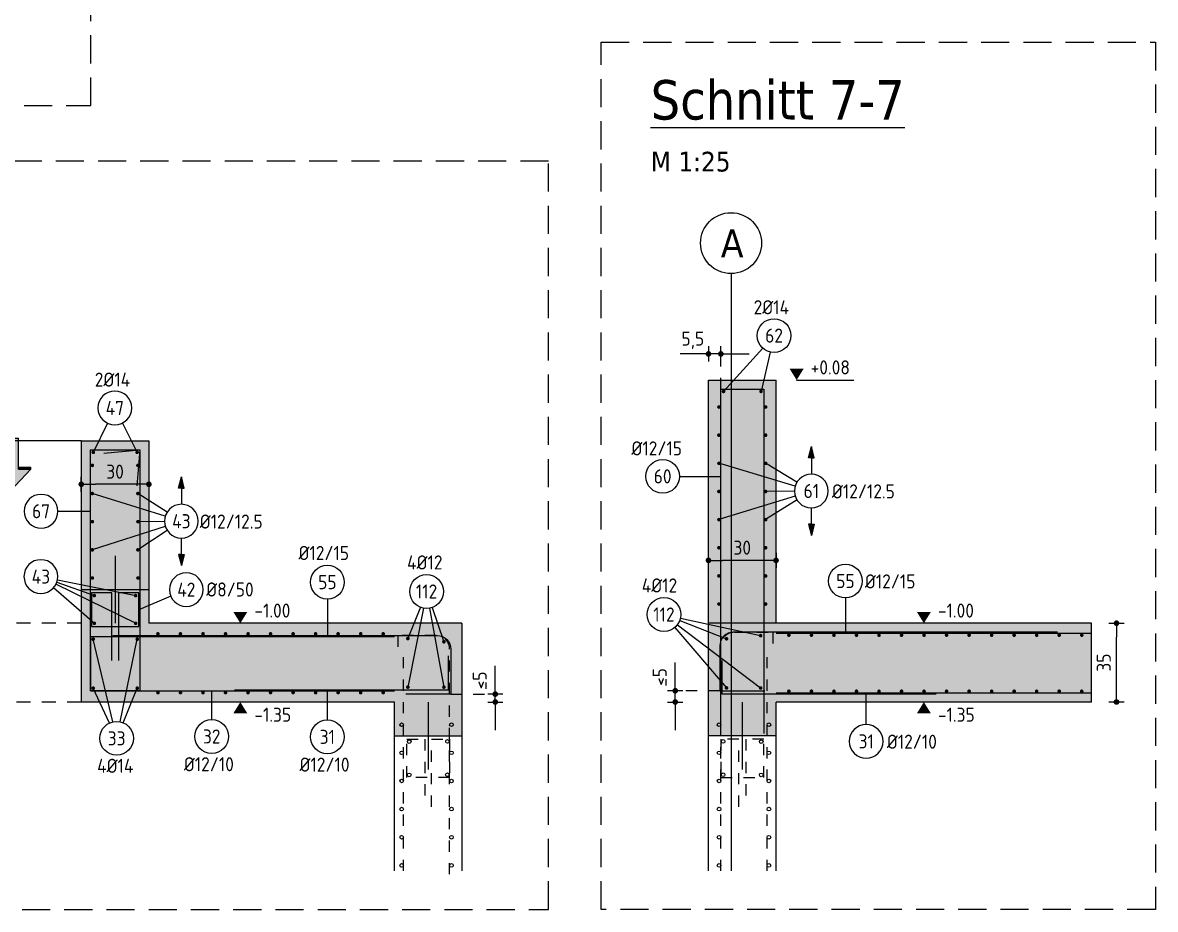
# Model space of a CAD drawing. Extents: x -14 to 117, y -15 to 42.
# Drawn here: x 56.62 to 66.68, y 12.68 to 20.56 of the extents above; entities that cross this region are included whole.
import ezdxf
from ezdxf.enums import TextEntityAlignment as Align

# ---------------------------------------------------------------- set-up
doc = ezdxf.new("R2010")
doc.units = 0
doc.header["$LTSCALE"] = 0.5
for name, pattern in [('AUSGEZOGEN', [1000.01, 1000, 0.01]), ('DASHED', [0.75, 0.5, -0.25]), ('DOT', [0.175, 0.05, -0.125]), ('HIDDEN', [0.375, 0.25, -0.125]), ('HIDDEN2', [0.187, 0.125, -0.062]), ('STRICHLINIE', [0.75, 0.5, -0.25])]:
    doc.linetypes.add(name, pattern=pattern)
for name, color, linetype in [('ACHSEN', 7, 'Continuous'), ('AFB', 7, 'Continuous'), ('AFU', 7, 'Continuous'), ('BETON', 7, 'Continuous'), ('DETAIL', 7, 'Continuous'), ('grau_hell', 7, 'Continuous'), ('grau_mittel', 7, 'Continuous'), ('HILFE', 7, 'Continuous'), ('index', 7, 'Continuous'), ('koten', 7, 'Continuous'), ('MASSE', 7, 'Continuous'), ('OBJEKT', 7, 'Continuous'), ('RND', 7, 'Continuous'), ('SFP_Achsen', 7, 'Continuous'), ('TEXT', 7, 'Continuous'), ('VERDECKT', 7, 'Continuous')]:
    doc.layers.add(name, color=color, linetype=linetype)
doc.layers.add('NOPLOT', color=7, linetype='Continuous', plot=False)
doc.styles.add('helv', font='tahoma.ttf')
doc.styles.add('txt', font='isocp.shx')
doc.linetypes.add('AFU_50M', pattern='A,0.45,["/",Standard,S=0.2,R=0,X=-0.01,Y=-0.1],0.07,["/",Standard,S=0.2,R=0,X=-0.01,Y=-0.1],0.45', length=0.97)
doc.dimstyles.new('DOT_I', dxfattribs={"dimscale": 0.5, "dimtxt": 0.25, "dimasz": 0.25, "dimexe": 0.1, "dimexo": 0.3, "dimgap": 0.1, "dimtad": 1, "dimdec": 3, "dimzin": 3, "dimtxsty": 'txt', "dimblk": 'DOT', "dimblk1": 'DOT', "dimblk2": 'DOT', "dimsah": 1, "dimcen": 0.1, "dimse1": 1, "dimse2": 1, "dimazin": 0, "dimtfac": 1, "dimtdec": 4, "dimtix": 1, "dimtmove": 2, "dimatfit": 3, "dimfxl": 0, "dimtvp": 1, "dimtolj": 1, "dimtzin": 0, "dimarcsym": 0})

# ---------------------------------------------------------------- blocks, each defined once
blk = doc.blocks.new('DOT')
at = {"layer": 'MASSE', "color": 7, "linetype": 'Continuous'}
for p, q in [((0, 0), (-1, 0)), ((0, 0.54), (0, -0.54))]:
    blk.add_line(p, q, dxfattribs=at)
at = {"layer": 'MASSE', "color": 7, "linetype": 'Continuous', "const_width": 0.2}
blk.add_lwpolyline([(-0.1, 0, 1), (0.1, 0, 1)], format="xyb", close=True, dxfattribs=at)
blk = doc.blocks.new('*D82')
at = {"layer": 'Defpoints', "color": 0, "linetype": 'AUSGEZOGEN', "transparency": 16777216}
for p in [(57.144, 16.458), (57.144, 16.458), (57.744, 16.458)]:
    blk.add_point(p, dxfattribs=at)
at = {"layer": 'MASSE', "color": 0, "linetype": 'AUSGEZOGEN', "lineweight": -2, "transparency": 16777216}
blk.add_line((57.619, 16.458), (57.269, 16.458), dxfattribs=at)
at = {"layer": 'MASSE', "color": 0, "linetype": 'AUSGEZOGEN', "lineweight": -2, "transparency": 16777216, "xscale": 0.125, "yscale": 0.125, "zscale": 0.125, "rotation": 180}
blk.add_blockref('DOT', (57.144, 16.458), dxfattribs=at)
at = {"layer": 'MASSE', "color": 0, "linetype": 'AUSGEZOGEN', "lineweight": -2, "transparency": 16777216, "xscale": 0.125, "yscale": 0.125, "zscale": 0.125}
blk.add_blockref('DOT', (57.744, 16.458), dxfattribs=at)
at = {"layer": 'MASSE', "color": 0, "linetype": 'AUSGEZOGEN', "transparency": 16777216, "insert": (57.444, 16.57), "char_height": 0.125, "attachment_point": 5, "style": 'txt'}
blk.add_mtext('\\A1;30', dxfattribs=at)
blk = doc.blocks.new('RND_HIN')
at = {"layer": 'RND', "color": 7, "linetype": 'Continuous'}
blk.add_circle((0, 0), 0.3, dxfattribs=at)
at = {"layer": 'RND', "color": 7, "linetype": 'Continuous', "style": 'txt'}
blk.add_attdef('POSI', text='', height=0.25, dxfattribs=at).set_placement((0, 0), align=Align.MIDDLE)
blk = doc.blocks.new('*D83')
at = {"layer": 'Defpoints', "color": 0, "linetype": 'AUSGEZOGEN', "transparency": 16777216}
for p in [(60.82, 14.594), (60.82, 14.594), (60.82, 14.524)]:
    blk.add_point(p, dxfattribs=at)
at = {"layer": 'MASSE', "color": 0, "linetype": 'AUSGEZOGEN', "lineweight": -2, "transparency": 16777216}
for p, q in [((60.82, 14.719), (60.82, 14.844)), ((60.82, 14.524), (60.82, 14.594)), ((60.82, 14.399), (60.82, 14.274))]:
    blk.add_line(p, q, dxfattribs=at)
at = {"layer": 'MASSE', "color": 0, "linetype": 'AUSGEZOGEN', "lineweight": -2, "transparency": 16777216, "xscale": 0.125, "yscale": 0.125, "zscale": 0.125}
for p, rotation in [((60.82, 14.594), 270), ((60.82, 14.524), 90)]:
    blk.add_blockref('DOT', p, dxfattribs=dict(at, rotation=rotation))
at = {"layer": 'MASSE', "color": 0, "linetype": 'AUSGEZOGEN', "transparency": 16777216, "insert": (60.682, 14.716), "char_height": 0.125, "attachment_point": 5, "rotation": 90, "style": 'txt'}
blk.add_mtext('\\A1;<5', dxfattribs=at)
blk = doc.blocks.new('Pfeillinie')
at = {"layer": 'TEXT', "linetype": 'Continuous'}
blk.add_hatch(color=7, dxfattribs=at).paths.add_polyline_path([(0, 0), (-0.8, 0.2), (-0.8, 0), (-0.8, -0.2)])
at = {"layer": 'TEXT', "color": 7, "linetype": 'Continuous'}
for p, q in [((-0.8, 0), (-0.8, 0.2)), ((-0.8, 0.2), (0, 0)), ((-0.8, 0), (-0.8, -0.2)), ((-0.8, -0.2), (0, 0))]:
    blk.add_line(p, q, dxfattribs=at)
blk = doc.blocks.new('okrd_u')
at = {"layer": 'koten', "color": 7, "linetype": 'Continuous'}
blk.add_solid([(-0.125, -0.202), (0.125, -0.202), (0, 0)], dxfattribs=at)
at = {"layer": 'koten', "style": 'txt'}
blk.add_attdef('OKRD', (0.25, -0.35), '', height=0.25, dxfattribs=at)
blk = doc.blocks.new('okrd_o')
at = {"layer": 'koten', "color": 7, "linetype": 'Continuous'}
blk.add_solid([(-0.125, 0.202), (0.125, 0.202), (0, 0)], dxfattribs=at)
at = {"layer": 'koten', "style": 'txt'}
blk.add_attdef('OKRD', (0.25, 0.1), '', height=0.25, dxfattribs=at)
blk = doc.blocks.new('*D100')
at = {"layer": 'Defpoints', "color": 0, "linetype": 'AUSGEZOGEN', "transparency": 16777216}
for p in [(66.336, 15.224), (66.336, 15.224), (66.336, 14.524)]:
    blk.add_point(p, dxfattribs=at)
at = {"layer": 'MASSE', "color": 0, "linetype": 'AUSGEZOGEN', "lineweight": -2, "transparency": 16777216}
blk.add_line((66.336, 14.649), (66.336, 15.099), dxfattribs=at)
at = {"layer": 'MASSE', "color": 0, "linetype": 'AUSGEZOGEN', "lineweight": -2, "transparency": 16777216, "xscale": 0.125, "yscale": 0.125, "zscale": 0.125}
for p, rotation in [((66.336, 15.224), 90), ((66.336, 14.524), 270)]:
    blk.add_blockref('DOT', p, dxfattribs=dict(at, rotation=rotation))
at = {"layer": 'MASSE', "color": 0, "linetype": 'AUSGEZOGEN', "transparency": 16777216, "insert": (66.223, 14.874), "char_height": 0.125, "attachment_point": 5, "rotation": 90, "style": 'txt'}
blk.add_mtext('\\A1;35', dxfattribs=at)
blk = doc.blocks.new('*D99')
at = {"layer": 'Defpoints', "color": 0, "linetype": 'AUSGEZOGEN', "transparency": 16777216}
for p in [(62.418, 14.624), (62.418, 14.624), (62.418, 14.524)]:
    blk.add_point(p, dxfattribs=at)
at = {"layer": 'MASSE', "color": 0, "linetype": 'AUSGEZOGEN', "lineweight": -2, "transparency": 16777216}
for p, q in [((62.418, 14.749), (62.418, 14.874)), ((62.418, 14.524), (62.418, 14.624)), ((62.418, 14.399), (62.418, 14.274))]:
    blk.add_line(p, q, dxfattribs=at)
at = {"layer": 'MASSE', "color": 0, "linetype": 'AUSGEZOGEN', "lineweight": -2, "transparency": 16777216, "xscale": 0.125, "yscale": 0.125, "zscale": 0.125}
for p, rotation in [((62.418, 14.624), 270), ((62.418, 14.524), 90)]:
    blk.add_blockref('DOT', p, dxfattribs=dict(at, rotation=rotation))
at = {"layer": 'MASSE', "color": 0, "linetype": 'AUSGEZOGEN', "transparency": 16777216, "insert": (62.28, 14.746), "char_height": 0.125, "attachment_point": 5, "rotation": 90, "style": 'txt'}
blk.add_mtext('\\A1;<5', dxfattribs=at)
blk = doc.blocks.new('*D101')
at = {"layer": 'Defpoints', "color": 0, "linetype": 'AUSGEZOGEN', "transparency": 16777216}
for p in [(62.713, 15.782), (62.713, 15.782), (63.313, 15.782)]:
    blk.add_point(p, dxfattribs=at)
at = {"layer": 'MASSE', "color": 0, "linetype": 'AUSGEZOGEN', "lineweight": -2, "transparency": 16777216}
blk.add_line((63.188, 15.782), (62.838, 15.782), dxfattribs=at)
at = {"layer": 'MASSE', "color": 0, "linetype": 'AUSGEZOGEN', "lineweight": -2, "transparency": 16777216, "xscale": 0.125, "yscale": 0.125, "zscale": 0.125, "rotation": 180}
blk.add_blockref('DOT', (62.713, 15.782), dxfattribs=at)
at = {"layer": 'MASSE', "color": 0, "linetype": 'AUSGEZOGEN', "lineweight": -2, "transparency": 16777216, "xscale": 0.125, "yscale": 0.125, "zscale": 0.125}
blk.add_blockref('DOT', (63.313, 15.782), dxfattribs=at)
at = {"layer": 'MASSE', "color": 0, "linetype": 'AUSGEZOGEN', "transparency": 16777216, "insert": (63.013, 15.895), "char_height": 0.125, "attachment_point": 5, "style": 'txt'}
blk.add_mtext('\\A1;30', dxfattribs=at)
blk = doc.blocks.new('*D102')
at = {"layer": 'Defpoints', "color": 0, "linetype": 'AUSGEZOGEN', "transparency": 16777216}
for p in [(62.713, 17.616), (62.713, 17.616), (62.823, 17.616)]:
    blk.add_point(p, dxfattribs=at)
at = {"layer": 'MASSE', "color": 0, "linetype": 'AUSGEZOGEN', "lineweight": -2, "transparency": 16777216}
for p, q in [((62.588, 17.616), (62.463, 17.616)), ((62.823, 17.616), (62.713, 17.616)), ((62.948, 17.616), (63.073, 17.616))]:
    blk.add_line(p, q, dxfattribs=at)
at = {"layer": 'MASSE', "color": 0, "linetype": 'AUSGEZOGEN', "lineweight": -2, "transparency": 16777216, "xscale": 0.125, "yscale": 0.125, "zscale": 0.125}
blk.add_blockref('DOT', (62.713, 17.616), dxfattribs=at)
at = {"layer": 'MASSE', "color": 0, "linetype": 'AUSGEZOGEN', "lineweight": -2, "transparency": 16777216, "xscale": 0.125, "yscale": 0.125, "zscale": 0.125, "rotation": 180}
blk.add_blockref('DOT', (62.823, 17.616), dxfattribs=at)
at = {"layer": 'MASSE', "color": 0, "linetype": 'AUSGEZOGEN', "transparency": 16777216, "insert": (62.574, 17.737), "char_height": 0.125, "attachment_point": 5, "style": 'txt'}
blk.add_mtext('\\A1;5,5', dxfattribs=at)
blk = doc.blocks.new('hin_ind5')
at = {"layer": 'grau_hell', "linetype": 'AUSGEZOGEN'}
h = blk.add_hatch(color=9, dxfattribs=at)
h.dxf.hatch_style = 2
h.paths.add_polyline_path([(0, 0), (0.619, -0.577), (0.619, -0.3), (1.306, -0.3), (1.306, 0.3), (0.619, 0.3), (0.619, 0.577)])
h.paths.add_polyline_path([(0.34, -0.274), (1.311, -0.274), (1.311, 0.274), (0.34, 0.274)], flags=9)
at = {"layer": 'OBJEKT', "linetype": 'AUSGEZOGEN'}
for points in [[(0.619, 0.3), (0.66, 0.3), (0.66, 0.577), (0.619, 0.577)], [(0.619, -0.577), (0.66, -0.577), (0.66, -0.3), (0.619, -0.3)]]:
    blk.add_hatch(color=1, dxfattribs=at).paths.add_polyline_path(points)
at = {"layer": 'OBJEKT', "color": 1, "linetype": 'AUSGEZOGEN'}
for p, q in [((0, 0), (0.619, 0.577)), ((0.619, 0.577), (0.619, 0.3)), ((0.619, 0.577), (0.66, 0.577)), ((0.66, 0.577), (0.66, 0.3)), ((0.619, 0.3), (1.306, 0.3)), ((1.306, 0.3), (1.306, -0.3)), ((0, 0), (0.619, -0.577)), ((0.619, -0.3), (0.619, -0.577)), ((0.619, -0.3), (1.306, -0.3)), ((0.66, -0.3), (0.66, -0.577))]:
    blk.add_line(p, q, dxfattribs=at)
at = {"layer": 'OBJEKT', "color": 7, "linetype": 'AUSGEZOGEN'}
blk.add_line((0.619, -0.577), (0.66, -0.577), dxfattribs=at)
at = {"layer": 'index', "color": 1, "linetype": 'Continuous', "style": 'helv'}
blk.add_attdef('INDEX', text='', height=0.35, rotation=360, dxfattribs=at).set_placement((1.259, 0), align=Align.MIDDLE_RIGHT)

msp = doc.modelspace()

# ---------------------------------------------------------------- hatches: boundary and pattern name
at = {"layer": 'grau_mittel'}
for points in [[(63.3132, 17.3836), (62.7132, 17.3836), (62.7132, 15.2236), (63.3132, 15.2236)], [(66.1132, 14.5236), (66.1132, 15.2236), (62.7132, 15.2236), (62.7132, 14.2236), (63.3132, 14.2236), (63.3132, 14.5236)]]:
    msp.add_hatch(color=61, dxfattribs=at).paths.add_polyline_path(points)
h = msp.add_hatch(color=61, dxfattribs=at)
h.paths.add_polyline_path([(57.7443, 15.2236), (57.7443, 15.5236), (57.1443, 15.5236), (57.1443, 14.5236), (59.9243, 14.5236), (59.9243, 14.2236), (60.5243, 14.2236), (60.5243, 15.2236)])
h.paths.add_polyline_path([(57.1443, 15.5236), (57.7443, 15.5236), (57.7443, 16.8436), (57.1443, 16.8436)])
h.paths.add_polyline_path([(54.3743, 15.5236), (53.7743, 15.5236), (53.7743, 15.2236), (51.3743, 15.2236), (51.3743, 14.5236), (53.7743, 14.5236), (54.3743, 14.5236)])
h.paths.add_polyline_path([(54.3743, 16.8436), (53.7743, 16.8436), (53.7743, 15.5236), (54.3743, 15.5236)])

# ---------------------------------------------------------------- linework, layer by layer
at = {"layer": 'ACHSEN', "color": 140, "linetype": 'AUSGEZOGEN'}
msp.add_line((62.9132, 18.3293), (62.9132, 13.0236), dxfattribs=at)
at = {"layer": 'AFB', "color": 1, "linetype": 'AUSGEZOGEN'}
for p, q in [((57.4443, 15.8236), (57.4443, 15.2236)), ((60.2243, 14.5236), (60.2243, 13.9236)), ((63.0132, 14.5236), (63.0132, 13.9236))]:
    msp.add_line(p, q, dxfattribs=at)
at = {"layer": 'AFU', "color": 8, "linetype": 'AFU_50M'}
for p, q in [((57.1443, 15.5236), (57.7443, 15.5236)), ((63.3132, 15.2236), (62.7132, 15.2236)), ((59.9243, 14.2236), (60.5243, 14.2236)), ((63.3132, 14.2236), (62.7132, 14.2236))]:
    msp.add_line(p, q, dxfattribs=at)
at = {"layer": 'BETON', "color": 6, "linetype": 'AUSGEZOGEN'}
for p, q in [((62.7132, 13.0236), (62.7132, 17.3836)), ((62.7132, 17.3836), (63.3132, 17.3836)), ((63.3132, 15.2236), (63.3132, 17.3836)), ((57.1443, 16.8436), (57.7443, 16.8436)), ((57.1443, 16.8436), (57.1443, 14.5236)), ((57.7443, 16.8436), (57.7443, 15.2236)), ((60.5243, 15.2236), (57.7443, 15.2236)), ((60.5243, 15.2236), (60.5243, 13.0236)), ((66.1132, 15.2236), (63.3132, 15.2236)), ((59.9243, 14.5236), (57.1443, 14.5236)), ((59.9243, 13.0236), (59.9243, 14.5236)), ((63.3132, 13.0236), (63.3132, 14.5236)), ((66.1132, 14.5236), (63.3132, 14.5236))]:
    msp.add_line(p, q, dxfattribs=at)
at = {"layer": 'DETAIL', "color": 102, "linetype": 'STRICHLINIE'}
for points in [[(51.3859, 28.4339), (51.3859, 19.8216), (57.2279, 19.8216), (57.2279, 28.4339)], [(66.6809, 20.3834), (66.6809, 12.6824), (61.7589, 12.6824), (61.7589, 20.3834)], [(50.6179, 19.3269), (50.6179, 12.6824), (61.2924, 12.6824), (61.2924, 19.3269)]]:
    msp.add_lwpolyline(points, close=True, dxfattribs=at)
at = {"layer": 'HILFE', "color": 102, "linetype": 'DOT'}
for p, q in [((62.8232, 17.3036), (62.8232, 17.6155)), ((60.4243, 14.5936), (60.8198, 14.5936)), ((62.8132, 14.6236), (62.4177, 14.6236))]:
    msp.add_line(p, q, dxfattribs=at)
at = {"layer": 'HILFE', "color": 102, "linetype": 'AUSGEZOGEN'}
msp.add_line((63.4958, 17.3836), (64.0037, 17.3836), dxfattribs=at)
at = {"layer": 'MASSE', "color": 7, "linetype": 'AUSGEZOGEN'}
for p, q in [((60.7391, 14.6419), (60.7391, 14.697)), ((62.337, 14.6719), (62.337, 14.727))]:
    msp.add_line(p, q, dxfattribs=at)
at = {"layer": 'NOPLOT', "color": 191, "linetype": 'AUSGEZOGEN'}
msp.add_line((66.1132, 14.5236), (66.1132, 15.2236), dxfattribs=at)
at = {"layer": 'OBJEKT', "color": 7, "linetype": 'AUSGEZOGEN'}
msp.add_line((57.1443, 16.8436), (54.3743, 16.8436), dxfattribs=at)
at = {"layer": 'RND', "color": 102, "linetype": 'AUSGEZOGEN'}
for p, q in [((63.1948, 17.6672), (62.8468, 17.2828)), ((63.2613, 17.6324), (63.1795, 17.2828)), ((57.3762, 17.0011), (57.2501, 16.7416)), ((57.509, 17.002), (57.6397, 16.7416)), ((63.4826, 16.4411), (62.8057, 16.644)), ((63.498, 16.4758), (63.2205, 16.644)), ((62.4559, 16.5284), (62.8232, 16.5284)), ((63.4763, 16.3965), (63.2205, 16.394)), ((57.8893, 16.1744), (57.2419, 16.3758)), ((57.906, 16.2105), (57.6467, 16.3758)), ((63.483, 16.3537), (62.8057, 16.144)), ((63.4992, 16.3184), (63.2205, 16.144)), ((56.9371, 16.2186), (57.2243, 16.2186)), ((57.8825, 16.1283), (57.6467, 16.1258)), ((57.8897, 16.084), (57.2419, 15.8758)), ((57.9072, 16.0474), (57.6467, 15.8758)), ((56.9322, 15.6089), (57.6291, 15.4694)), ((56.8982, 15.5398), (57.2618, 15.2229)), ((56.9197, 15.5721), (57.6291, 15.2229)), ((56.9265, 15.5882), (57.2618, 15.4694)), ((57.9384, 15.4637), (57.6543, 15.3436)), ((59.3292, 15.4388), (59.3292, 15.1136)), ((63.929, 15.4484), (63.929, 15.1436)), ((60.1545, 15.3664), (60.0435, 15.0875)), ((60.1811, 15.3585), (60.0435, 14.656)), ((60.2367, 15.3581), (60.3641, 14.656)), ((60.2589, 15.3639), (60.3641, 15.0592)), ((62.4149, 15.187), (62.8734, 14.6488)), ((62.4371, 15.2104), (63.1761, 14.6488)), ((62.4575, 15.2469), (62.8734, 15.0856)), ((62.4642, 15.2692), (63.1761, 15.1139)), ((57.4235, 14.3476), (57.2499, 15.0819)), ((57.4885, 14.3484), (57.6412, 15.0819)), ((57.3945, 14.3375), (57.2499, 14.6469)), ((57.515, 14.3403), (57.6412, 14.6469)), ((58.3019, 14.3679), (58.3019, 14.6236)), ((59.3289, 14.3645), (59.3289, 14.6336)), ((64.1134, 14.3245), (64.1134, 14.5936))]:
    msp.add_line(p, q, dxfattribs=at)
at = {"layer": 'RND', "color": 1, "linetype": 'AUSGEZOGEN'}
for points in [[(62.8232, 14.2436), (62.8232, 17.3036), (63.2032, 17.3036), (63.2032, 14.2436)], [(57.3456, 16.7357), (57.6643, 16.7636), (57.6643, 14.6236), (57.2243, 14.6236), (57.2243, 16.7636), (57.6643, 16.7636), (57.6364, 16.4449)], [(59.9243, 15.1036), (57.2243, 15.1036), (57.2243, 14.6236), (59.9243, 14.6236)], [(66.1132, 15.1336), (63.3132, 15.1336)], [(58.5037, 14.6336), (60.4037, 14.6336), (60.4037, 14.9336)], [(64.7338, 14.5936), (62.8338, 14.5936), (62.8338, 14.8936)], [(66.1132, 14.6036), (63.3132, 14.6036)]]:
    msp.add_lwpolyline(points, dxfattribs=at)
at = {"layer": 'RND', "color": 7, "linetype": 'AUSGEZOGEN', "const_width": 0.016}
for points in [[(62.8388, 17.2828, 1), (62.8548, 17.2828, 1)], [(63.1875, 17.2828, -1), (63.1715, 17.2828, -1)], [(62.7978, 17.144, 1), (62.8138, 17.144, 1)], [(63.2286, 17.144, -1), (63.2126, 17.144, -1)], [(62.7978, 16.894, 1), (62.8138, 16.894, 1)], [(63.2286, 16.894, -1), (63.2126, 16.894, -1)], [(57.2421, 16.7416, 1), (57.2581, 16.7416, 1)], [(57.6477, 16.7416, -1), (57.6317, 16.7416, -1)], [(57.2339, 16.6258, 1), (57.2499, 16.6258, 1)], [(57.6547, 16.6258, -1), (57.6387, 16.6258, -1)], [(62.7978, 16.644, 1), (62.8138, 16.644, 1)], [(63.2286, 16.644, -1), (63.2126, 16.644, -1)], [(62.7978, 16.394, 1), (62.8138, 16.394, 1)], [(63.2286, 16.394, -1), (63.2126, 16.394, -1)], [(57.2339, 16.3758, 1), (57.2499, 16.3758, 1)], [(57.6547, 16.3758, -1), (57.6387, 16.3758, -1)], [(57.2339, 16.1258, 1), (57.2499, 16.1258, 1)], [(57.6547, 16.1258, -1), (57.6387, 16.1258, -1)], [(62.7978, 16.144, 1), (62.8138, 16.144, 1)], [(63.2286, 16.144, -1), (63.2126, 16.144, -1)], [(57.2339, 15.8758, 1), (57.2499, 15.8758, 1)], [(57.6547, 15.8758, -1), (57.6387, 15.8758, -1)], [(62.7978, 15.894, 1), (62.8138, 15.894, 1)], [(63.2286, 15.894, -1), (63.2126, 15.894, -1)], [(57.2339, 15.6258, 1), (57.2499, 15.6258, 1)], [(57.6547, 15.6258, -1), (57.6387, 15.6258, -1)], [(62.7978, 15.644, 1), (62.8138, 15.644, 1)], [(63.2286, 15.644, -1), (63.2126, 15.644, -1)], [(57.2515, 15.4694, 1), (57.2675, 15.4694, 1)], [(57.6349, 15.4694, -1), (57.6189, 15.4694, -1)], [(62.7978, 15.394, 1), (62.8138, 15.394, 1)], [(63.2286, 15.394, -1), (63.2126, 15.394, -1)], [(57.2515, 15.2229, 1), (57.2675, 15.2229, 1)], [(57.6349, 15.2229, -1), (57.6189, 15.2229, -1)], [(57.2419, 15.0819, -1), (57.2579, 15.0819, -1)], [(57.6332, 15.0819, -1), (57.6492, 15.0819, -1)], [(57.8167, 15.1296, -1), (57.8327, 15.1296, -1)], [(58.0167, 15.1296, -1), (58.0327, 15.1296, -1)], [(58.2167, 15.1296, -1), (58.2327, 15.1296, -1)], [(58.4167, 15.1296, -1), (58.4327, 15.1296, -1)], [(58.6167, 15.1296, -1), (58.6327, 15.1296, -1)], [(58.8167, 15.1296, -1), (58.8327, 15.1296, -1)], [(59.0167, 15.1296, -1), (59.0327, 15.1296, -1)], [(59.2167, 15.1296, -1), (59.2327, 15.1296, -1)], [(59.4167, 15.1296, -1), (59.4327, 15.1296, -1)], [(59.6167, 15.1296, -1), (59.6327, 15.1296, -1)], [(59.8167, 15.1296, -1), (59.8327, 15.1296, -1)], [(60.0355, 15.0875, -1), (60.0515, 15.0875, -1)], [(62.8814, 15.0856, 1), (62.8654, 15.0856, 1)], [(63.1841, 15.1139, 1), (63.1681, 15.1139, 1)], [(63.4352, 15.1176, -1), (63.4192, 15.1176, -1)], [(63.6352, 15.1176, 1), (63.6192, 15.1176, 1)], [(63.8352, 15.1176, 1), (63.8192, 15.1176, 1)], [(64.0352, 15.1176, 1), (64.0192, 15.1176, 1)], [(64.2352, 15.1176, 1), (64.2192, 15.1176, 1)], [(64.4352, 15.1176, 1), (64.4192, 15.1176, 1)], [(64.6352, 15.1176, 1), (64.6192, 15.1176, 1)], [(64.8352, 15.1176, 1), (64.8192, 15.1176, 1)], [(65.0352, 15.1176, 1), (65.0192, 15.1176, 1)], [(65.2352, 15.1176, 1), (65.2192, 15.1176, 1)], [(65.4352, 15.1176, 1), (65.4192, 15.1176, 1)], [(65.6352, 15.1176, 1), (65.6192, 15.1176, 1)], [(65.8352, 15.1176, 1), (65.8192, 15.1176, 1)], [(66.0352, 15.1176, 1), (66.0192, 15.1176, 1)], [(60.3561, 15.0592, -1), (60.3721, 15.0592, -1)], [(57.2419, 14.6469, -1), (57.2579, 14.6469, -1)], [(57.6332, 14.6469, -1), (57.6492, 14.6469, -1)], [(57.8167, 14.6076, 1), (57.8327, 14.6076, 1)], [(58.0167, 14.6076, -1), (58.0327, 14.6076, -1)], [(58.2167, 14.6076, -1), (58.2327, 14.6076, -1)], [(58.4167, 14.6076, -1), (58.4327, 14.6076, -1)], [(58.6167, 14.6076, -1), (58.6327, 14.6076, -1)], [(58.8167, 14.6076, -1), (58.8327, 14.6076, -1)], [(59.0167, 14.6076, -1), (59.0327, 14.6076, -1)], [(59.2167, 14.6076, -1), (59.2327, 14.6076, -1)], [(59.4167, 14.6076, -1), (59.4327, 14.6076, -1)], [(59.6167, 14.6076, -1), (59.6327, 14.6076, -1)], [(59.8167, 14.6076, -1), (59.8327, 14.6076, -1)], [(60.0355, 14.656, -1), (60.0515, 14.656, -1)], [(60.3561, 14.656, -1), (60.3721, 14.656, -1)], [(62.8814, 14.6488, 1), (62.8654, 14.6488, 1)], [(63.1841, 14.6488, 1), (63.1681, 14.6488, 1)], [(63.4352, 14.6196, 1), (63.4192, 14.6196, 1)], [(63.6352, 14.6196, 1), (63.6192, 14.6196, 1)], [(63.8352, 14.6196, 1), (63.8192, 14.6196, 1)], [(64.0352, 14.6196, 1), (64.0192, 14.6196, 1)], [(64.2352, 14.6196, 1), (64.2192, 14.6196, 1)], [(64.4352, 14.6196, 1), (64.4192, 14.6196, 1)], [(64.6352, 14.6196, 1), (64.6192, 14.6196, 1)], [(64.8352, 14.6196, 1), (64.8192, 14.6196, 1)], [(65.0352, 14.6196, 1), (65.0192, 14.6196, 1)], [(65.2352, 14.6196, 1), (65.2192, 14.6196, 1)], [(65.4352, 14.6196, 1), (65.4192, 14.6196, 1)], [(65.6352, 14.6196, 1), (65.6192, 14.6196, 1)], [(65.8352, 14.6196, 1), (65.8192, 14.6196, 1)], [(66.0352, 14.6196, 1), (66.0192, 14.6196, 1)]]:
    msp.add_lwpolyline(points, format="xyb", close=True, dxfattribs=at)
at = {"layer": 'RND', "color": 102, "linetype": 'AUSGEZOGEN'}
for points in [[(63.6263, 16.7923), (63.6263, 16.548)], [(58.0325, 16.5241), (58.0325, 16.2799)], [(63.6263, 16.0038), (63.6263, 16.248)], [(58.0325, 15.7356), (58.0325, 15.9799)]]:
    msp.add_lwpolyline(points, dxfattribs=at)
at = {"layer": 'RND', "color": 7, "linetype": 'AUSGEZOGEN'}
msp.add_lwpolyline([(57.4143, 14.8936), (57.4143, 15.4936), (57.2343, 15.4936), (57.2343, 15.1936), (57.6543, 15.1936), (57.6543, 15.4936), (57.4743, 15.4936), (57.4743, 14.8936)], dxfattribs=at)
at = {"layer": 'RND', "color": 1, "linetype": 'AUSGEZOGEN'}
for points in [[(57.4243, 15.1136), (60.3043, 15.1136, -0.4142136), (60.4243, 14.9936), (60.4243, 14.5936), (60.0243, 14.5936)], [(65.8132, 15.1436), (62.9332, 15.1436, 0.4142136), (62.8132, 15.0236), (62.8132, 14.6236), (63.2132, 14.6236)]]:
    msp.add_lwpolyline(points, format="xyb", dxfattribs=at)
at = {"layer": 'RND', "color": 1, "linetype": 'HIDDEN2'}
for points in [[(60.4143, 12.9936), (60.4143, 14.9936, 0.4142136), (60.2943, 15.1136), (59.9543, 15.1136), (59.9543, 14.9136)], [(62.8232, 13.0236), (62.8232, 15.0236, -0.4142136), (62.9432, 15.1436), (63.2832, 15.1436), (63.2832, 14.9436)]]:
    msp.add_lwpolyline(points, format="xyb", dxfattribs=at)
for points in [[(60.0043, 13.0236), (60.0043, 15.0136)], [(63.2332, 13.0236), (63.2332, 15.0136)], [(60.2543, 13.5934), (60.2543, 14.1934), (60.4143, 14.1934), (60.4143, 13.8534), (60.0343, 13.8534), (60.0343, 14.1934), (60.1943, 14.1934), (60.1943, 13.5934)], [(62.9832, 13.5934), (62.9832, 14.1934), (62.8232, 14.1934), (62.8232, 13.8534), (63.2032, 13.8534), (63.2032, 14.1934), (63.0432, 14.1934), (63.0432, 13.5934)]]:
    msp.add_lwpolyline(points, dxfattribs=at)
at = {"layer": 'RND', "color": 7, "linetype": 'AUSGEZOGEN'}
for centre in [(59.9883, 14.3227), (60.4303, 14.3227), (62.8072, 14.3227), (63.2492, 14.3227), (60.0562, 14.1722), (60.3942, 14.1736), (62.8433, 14.1736), (63.1813, 14.1722), (59.9883, 14.0727), (60.4303, 14.0727), (62.8072, 14.0727), (63.2492, 14.0727), (60.0562, 13.8767), (60.3942, 13.8781), (62.8433, 13.8781), (63.1813, 13.8767), (59.9883, 13.8227), (60.4303, 13.8227), (62.8072, 13.8227), (63.2492, 13.8227), (59.9883, 13.5727), (60.4303, 13.5727), (62.8072, 13.5727), (63.2492, 13.5727), (59.9883, 13.3227), (60.4303, 13.3227), (62.8072, 13.3227), (63.2492, 13.3227), (59.9883, 13.0727), (60.4303, 13.0727), (62.8072, 13.0727), (63.2492, 13.0727)]:
    msp.add_circle(centre, 0.016, dxfattribs=at)
at = {"layer": 'SFP_Achsen', "color": 7, "linetype": 'AUSGEZOGEN'}
msp.add_circle((62.9132, 18.5998), 0.2705, dxfattribs=at)
at = {"layer": 'VERDECKT', "color": 7, "linetype": 'HIDDEN'}
for p, q in [((57.1443, 15.2236), (54.3743, 15.2236)), ((57.1443, 14.5236), (54.3743, 14.5236))]:
    msp.add_line(p, q, dxfattribs=at)

# ---------------------------------------------------------------- block references
at = {"layer": 'index', "color": 7, "linetype": 'AUSGEZOGEN', "xscale": 0.4, "yscale": 0.4, "zscale": 0.4, "rotation": 90}
msp.add_blockref('hin_ind5', (56.4652, 16.3453), dxfattribs=at).add_auto_attribs({'INDEX': '01'})
at = {"layer": 'koten', "color": 7, "linetype": 'DASHED', "xscale": 0.5, "yscale": 0.5, "zscale": 0.5}
for p, values in [((63.4958, 17.3836), {'OKRD': '+0.08'}), ((58.5562, 15.2236), {'OKRD': '-1.00'}), ((64.6256, 15.2236), {'OKRD': '-1.00'})]:
    msp.add_blockref('okrd_o', p, dxfattribs=at).add_auto_attribs(values)
at = {"layer": 'koten', "color": 7, "linetype": 'AUSGEZOGEN', "xscale": 0.5, "yscale": 0.5, "zscale": 0.5}
for p in [(58.5562, 14.5236), (64.6256, 14.5236)]:
    msp.add_blockref('okrd_u', p, dxfattribs=at).add_auto_attribs({'OKRD': '-1.35'})
at = {"layer": 'RND', "color": 7, "linetype": 'AUSGEZOGEN', "xscale": 0.5, "yscale": 0.5, "zscale": 0.5}
for p, values in [((63.2955, 17.7784), {'POSI': '62'}), ((62.3059, 16.5284), {'POSI': '60'}), ((59.3292, 15.5888), {'POSI': '55'}), ((63.929, 15.5984), {'POSI': '55'}), ((60.2099, 15.5057), {'POSI': '112'}), ((62.3176, 15.3012), {'POSI': '112'}), ((57.458, 14.2016), {'POSI': '33'}), ((58.3019, 14.2179), {'POSI': '32'}), ((59.3289, 14.2145), {'POSI': '31'})]:
    msp.add_blockref('RND_HIN', p, dxfattribs=at).add_auto_attribs(values)
at = {"layer": 'RND', "color": 7, "linetype": 'AUSGEZOGEN'}
ref = msp.add_blockref('RND_HIN', (57.4417, 17.136), dxfattribs=dict(at, xscale=-0.5, yscale=0.5, zscale=0.5))
ref.add_attrib('POSI', '47', dxfattribs={"color": 7, "linetype": 'Continuous', "height": 0.125, "style": 'txt'}).set_placement((57.4417, 17.136), align=Align.MIDDLE)
at = {"layer": 'RND', "color": 102, "linetype": 'AUSGEZOGEN', "yscale": 0.125, "zscale": 0.125}
for p, xscale, rotation in [((63.6263, 16.7923), 0.125, 90.00000000000001), ((58.0325, 16.5241), 0.125, 90.00000000000001), ((63.6263, 16.0038), -0.125, 90), ((58.0325, 15.7356), -0.125, 90)]:
    msp.add_blockref('Pfeillinie', p, dxfattribs=dict(at, xscale=xscale, rotation=rotation))
at = {"layer": 'RND', "color": 7, "linetype": 'AUSGEZOGEN'}
ref = msp.add_blockref('RND_HIN', (63.6263, 16.398), dxfattribs=dict(at, xscale=-0.5, yscale=0.5, zscale=0.5))
ref.add_attrib('POSI', '61', dxfattribs={"color": 7, "linetype": 'Continuous', "height": 0.125, "style": 'txt'}).set_placement((63.6263, 16.398), align=Align.MIDDLE)
ref = msp.add_blockref('RND_HIN', (56.7871, 16.2186), dxfattribs=dict(at, xscale=-0.5, yscale=0.5, zscale=0.5))
ref.add_attrib('POSI', '67', dxfattribs={"color": 7, "linetype": 'Continuous', "height": 0.125, "style": 'txt'}).set_placement((56.7871, 16.2186), align=Align.MIDDLE)
ref = msp.add_blockref('RND_HIN', (58.0325, 16.1299), dxfattribs=dict(at, xscale=-0.5, yscale=0.5, zscale=0.5))
ref.add_attrib('POSI', '43', dxfattribs={"color": 7, "linetype": 'Continuous', "height": 0.125, "style": 'txt'}).set_placement((58.0325, 16.1299), align=Align.MIDDLE)
ref = msp.add_blockref('RND_HIN', (56.7852, 15.6383), dxfattribs=dict(at, xscale=-0.5, yscale=0.5, zscale=0.5))
ref.add_attrib('POSI', '43', dxfattribs={"color": 7, "linetype": 'Continuous', "height": 0.125, "style": 'txt'}).set_placement((56.7852, 15.6383), align=Align.MIDDLE)
ref = msp.add_blockref('RND_HIN', (58.0766, 15.5222), dxfattribs=dict(at, xscale=-0.5, yscale=0.5, zscale=0.5))
ref.add_attrib('POSI', '42', dxfattribs={"color": 7, "linetype": 'Continuous', "height": 0.125, "style": 'txt'}).set_placement((58.0766, 15.5222), align=Align.MIDDLE)
ref = msp.add_blockref('RND_HIN', (64.1134, 14.1745), dxfattribs=dict(at, xscale=-0.5, yscale=0.5, zscale=0.5))
ref.add_attrib('POSI', '31', dxfattribs={"color": 7, "linetype": 'Continuous', "height": 0.125, "style": 'txt'}).set_placement((64.1134, 14.1745), align=Align.MIDDLE)

# ---------------------------------------------------------------- texts
at = {"layer": 'SFP_Achsen', "color": 6, "linetype": 'AUSGEZOGEN', "style": 'helv'}
msp.add_text('A', height=0.25, dxfattribs=at).set_placement((62.8225, 18.4736))
at = {"layer": 'TEXT', "color": 5, "linetype": 'AUSGEZOGEN', "style": 'helv'}
msp.add_text('%%USchnitt 7-7', height=0.35, dxfattribs=at).set_placement((62.1995, 19.6979))
at = {"layer": 'TEXT', "color": 1, "linetype": 'AUSGEZOGEN', "style": 'helv'}
msp.add_text('M 1:25', height=0.175, dxfattribs=at).set_placement((62.2014, 19.2361))
at = {"layer": 'TEXT', "color": 7, "linetype": 'AUSGEZOGEN', "style": 'txt'}
for s, p in [('2%%C14', (63.1141, 17.9675)), ('2%%C14', (57.2638, 17.3251)), ('%%C12/15', (62.029, 16.7144)), ('%%C12/12.5', (63.8092, 16.3325)), ('%%C12/12.5', (58.1961, 16.0643)), ('%%C12/15', (59.0728, 15.7851)), ('4%%C12', (60.0369, 15.7012)), ('4%%C12', (62.1207, 15.4967)), ('%%C12/15', (64.1019, 15.5328)), ('%%C8/50', (58.2532, 15.4609)), ('%%C12/10', (64.2971, 14.1089)), ('4%%C14', (57.2849, 13.8949)), ('%%C12/10', (58.0548, 13.9089)), ('%%C12/10', (59.0818, 13.9054))]:
    msp.add_text(s, height=0.125, dxfattribs=at).set_placement(p)

# ---------------------------------------------------------------- dimensions: what is measured, and where the dimension line sits
at = {"layer": 'MASSE', "color": 7, "linetype": 'AUSGEZOGEN'}
dim = msp.add_linear_dim(base=(62.7132, 17.6155), p1=(62.8232, 17.6155), p2=(62.7132, 17.6155), dimstyle='DOT_I', override={"dimdec": 1, "dimlfac": 50}, dxfattribs=at)
dim.commit()
dim.dimension.update_dxf_attribs({"geometry": '*D102', "text_midpoint": (62.5738, 17.7374), "dimtype": 160})
for base, p1, p2, picture, middle in [((57.1443, 16.4575), (57.7443, 16.4575), (57.1443, 16.4575), '*D82', (57.4443, 16.57)), ((62.7132, 15.7824), (63.3132, 15.7824), (62.7132, 15.7824), '*D101', (63.0132, 15.8949))]:
    dim = msp.add_linear_dim(base=base, p1=p1, p2=p2, dimstyle='DOT_I', override={"dimdec": 0, "dimlfac": 50}, dxfattribs=at)
    dim.commit()
    dim.dimension.update_dxf_attribs({"geometry": picture, "text_midpoint": middle})
dim = msp.add_linear_dim(base=(66.3356, 15.2236), p1=(66.3356, 14.5236), p2=(66.3356, 15.2236), angle=90, dimstyle='DOT_I', override={"dimdec": 0, "dimlfac": 50}, dxfattribs=at)
dim.commit()
dim.dimension.update_dxf_attribs({"geometry": '*D100', "text_midpoint": (66.2231, 14.8736)})
for base, p1, p2, picture, middle in [((60.8198, 14.5936), (60.8198, 14.5236), (60.8198, 14.5936), '*D83', (60.6817, 14.7155)), ((62.4177, 14.6236), (62.4177, 14.5236), (62.4177, 14.6236), '*D99', (62.2796, 14.7455))]:
    dim = msp.add_linear_dim(base=base, p1=p1, p2=p2, angle=90, text='<5', dimstyle='DOT_I', override={"dimdec": 0, "dimlfac": 50}, dxfattribs=at)
    dim.commit()
    dim.dimension.update_dxf_attribs({"geometry": picture, "text_midpoint": middle, "dimtype": 160})

doc.saveas('drawing.dxf')
